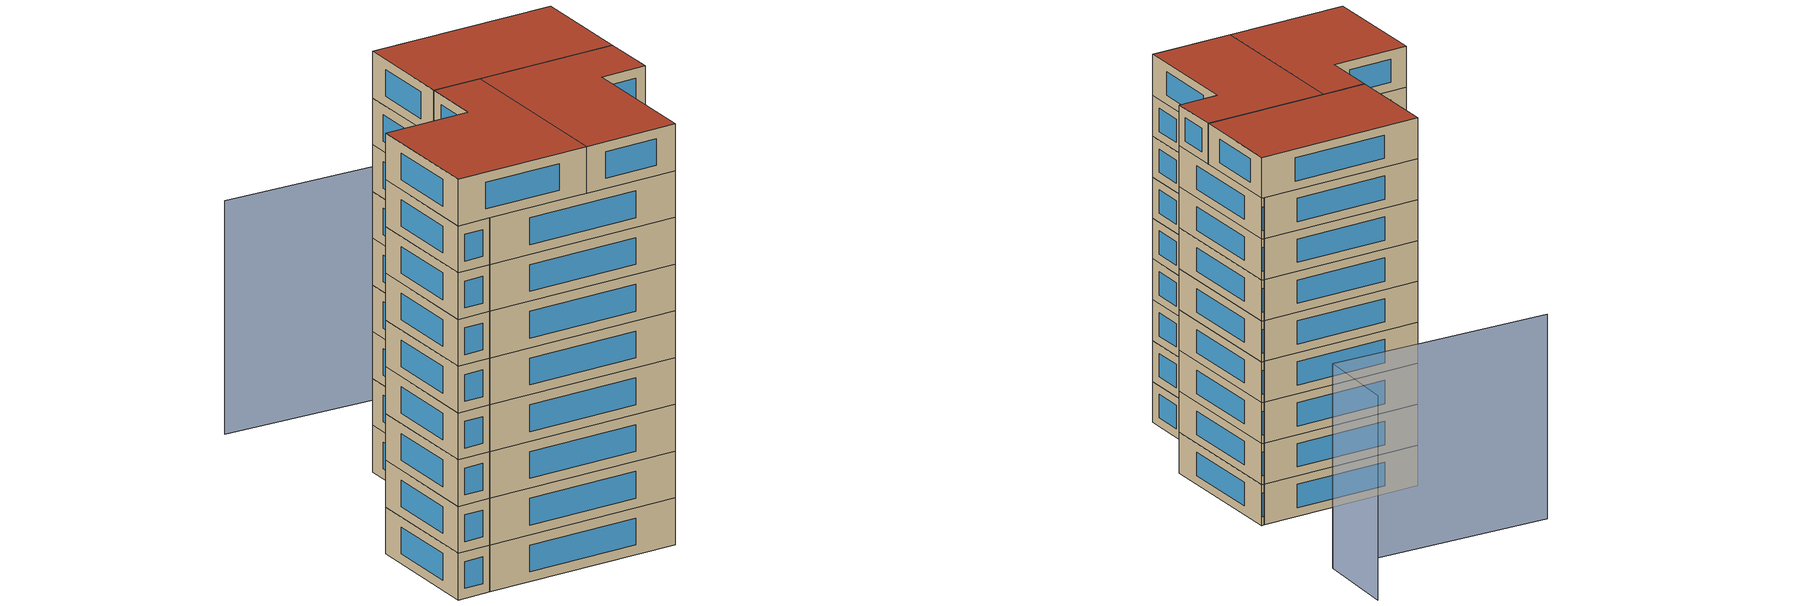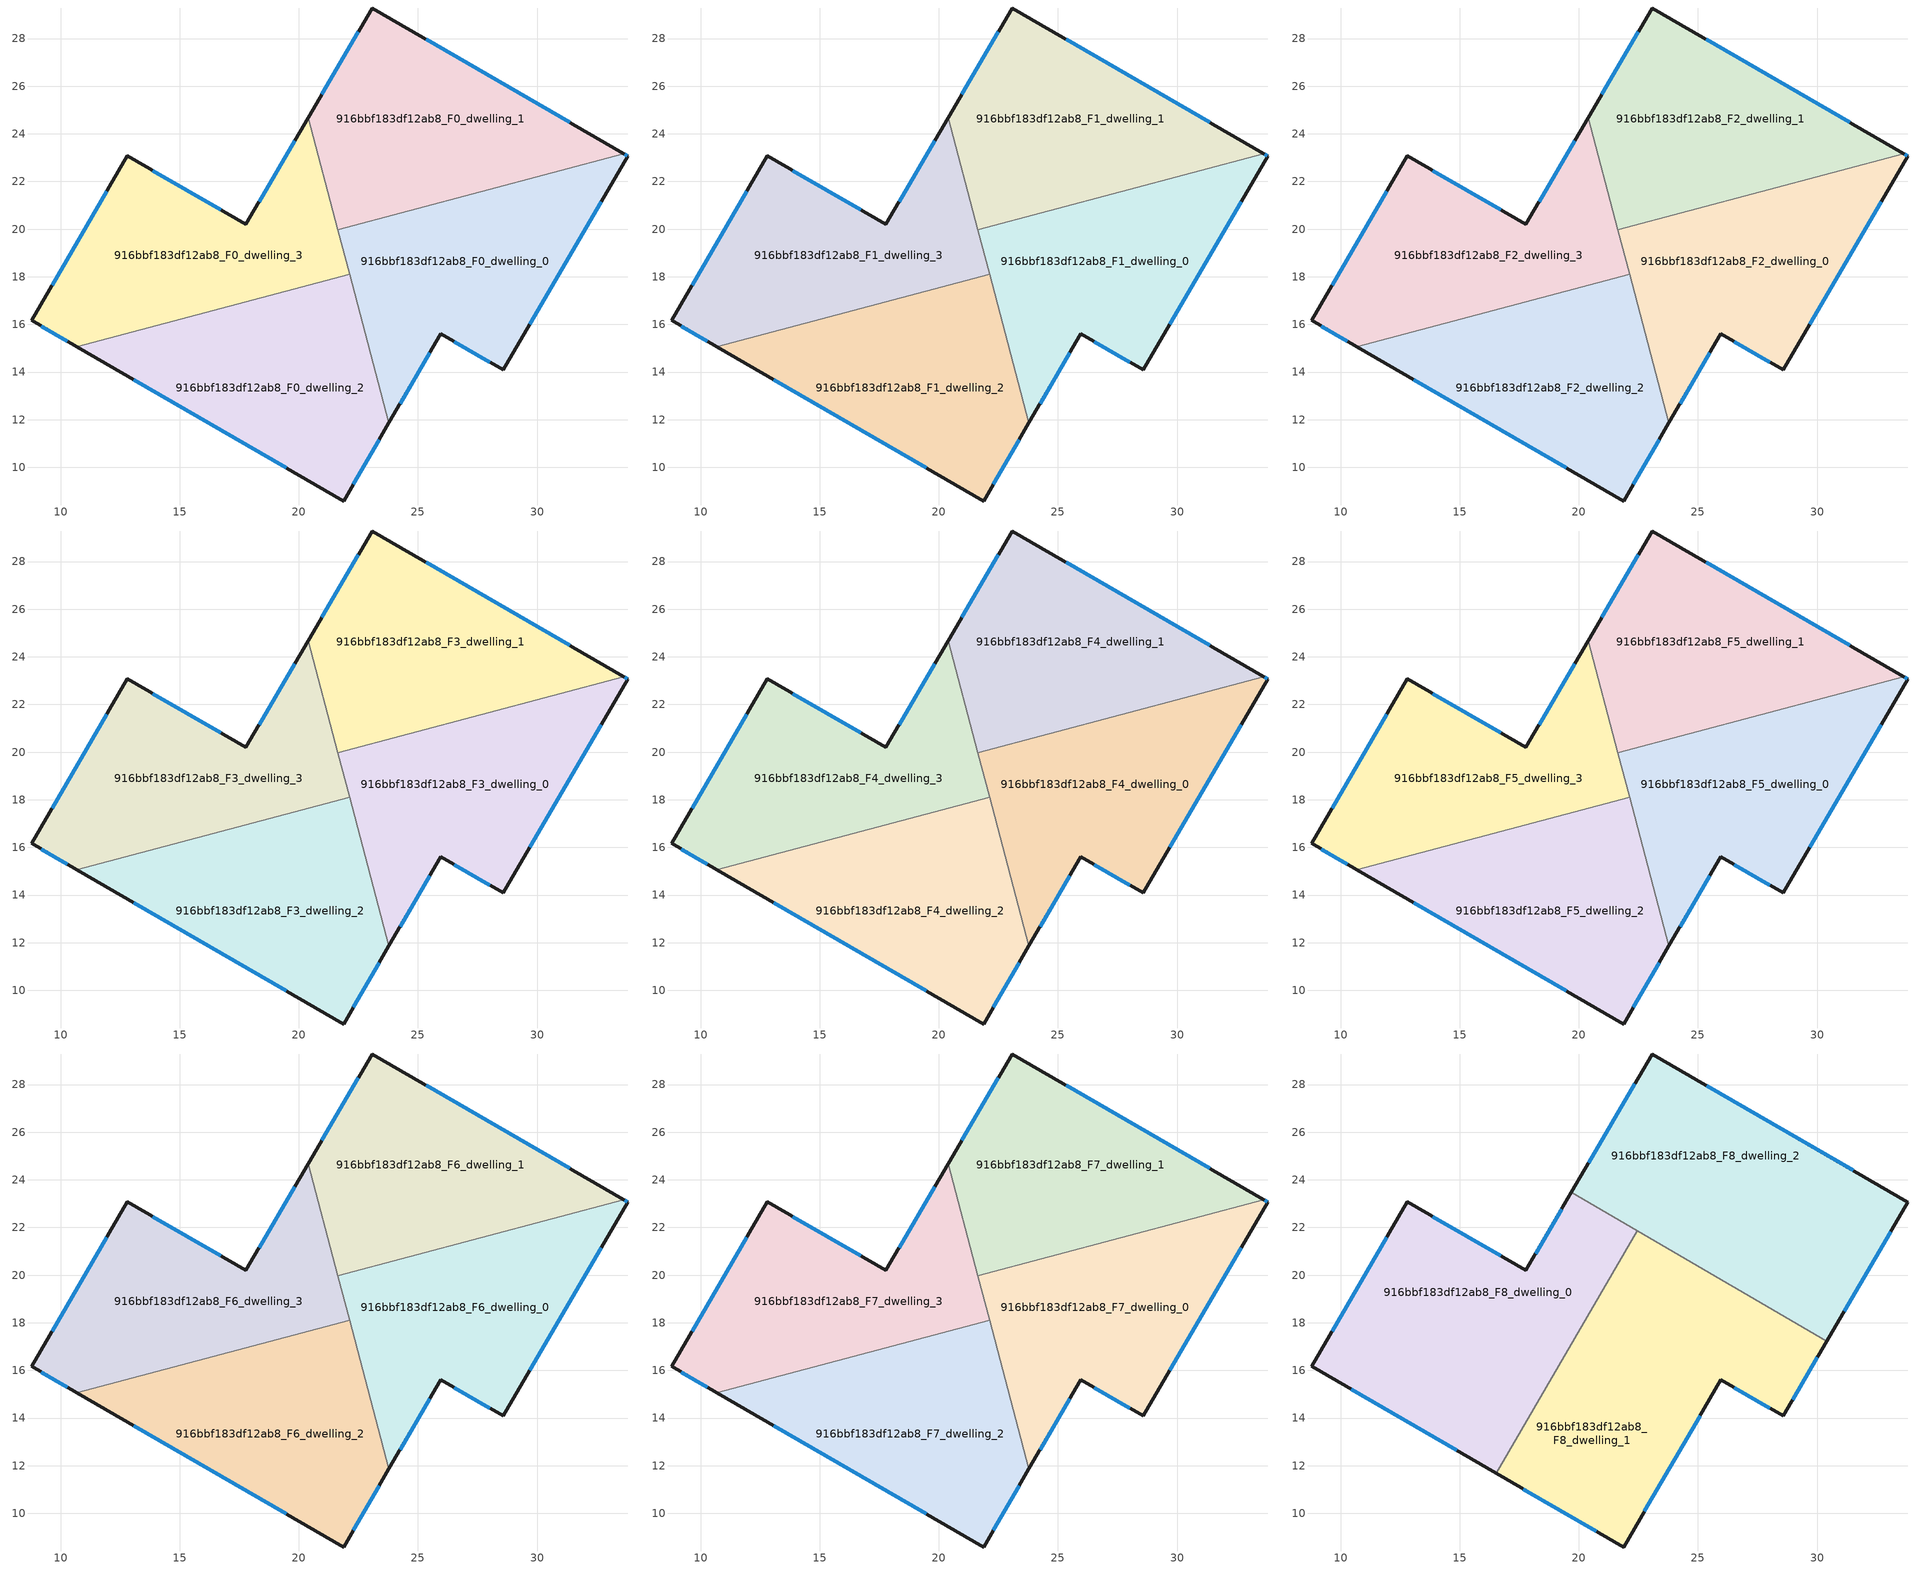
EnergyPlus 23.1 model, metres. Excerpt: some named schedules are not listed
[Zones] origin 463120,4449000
916bbf183df12ab8_F0_dwelling_0
 floor ground (EU_floor_Construction): 33.81,23.07 28.58,14.09 25.96,15.61 23.78,11.86 21.63,19.98 33.64,23.17 z0
 wall outside (EU_wall_Construction): 23.78,11.86 25.96,15.61 28.58,14.09 33.81,23.07 33.64,23.17 z0:3
 wall to 916bbf183df12ab8_F0_dwelling_2 (EU_wall_Construction): 22.13,18.1 23.78,11.86 z0:3
 wall to 916bbf183df12ab8_F0_dwelling_1 (EU_wall_Construction): 33.64,23.17 21.63,19.98 z0:3
 wall to 916bbf183df12ab8_F0_dwelling_3 (EU_wall_Construction): 21.63,19.98 22.13,18.1 z0:3
 window (EU_Window_Construction): 24.25,12.66 25.5,14.8 / 33.78,23.09 33.68,23.15 / 29.7,16.02 32.69,21.15 / 26.52,15.28 28.02,14.42 z0.64:2.36
916bbf183df12ab8_F0_dwelling_1
 floor ground (EU_floor_Construction): 33.64,23.17 21.63,19.98 20.39,24.67 23.08,29.28 z0
 wall outside (EU_wall_Construction): 33.64,23.17 23.08,29.28 20.39,24.67 z0:3
 wall to 916bbf183df12ab8_F0_dwelling_3 (EU_wall_Construction): 20.39,24.67 21.63,19.98 z0:3
 window (EU_Window_Construction): 22.5,28.29 20.96,25.66 / 31.38,24.48 25.34,27.97 z0.64:2.36
916bbf183df12ab8_F0_dwelling_2
 floor ground (EU_floor_Construction): 22.13,18.11 23.78,11.86 21.88,8.59 10.68,15.07 z0
 wall outside (EU_wall_Construction): 10.68,15.07 21.88,8.59 23.78,11.86 z0:3
 wall to 916bbf183df12ab8_F0_dwelling_3 (EU_wall_Construction): 22.13,18.11 10.68,15.07 z0:3
 window (EU_Window_Construction): 22.28,9.29 23.37,11.16 / 13.08,13.68 19.48,9.98 z0.64:2.36
916bbf183df12ab8_F0_dwelling_3
 floor ground (EU_floor_Construction): 20.39,24.67 22.13,18.11 10.68,15.07 8.78,16.17 12.8,23.07 17.78,20.2 z0
 wall outside (EU_wall_Construction): 20.39,24.67 17.78,20.2 12.8,23.07 8.78,16.17 10.68,15.07 z0:3
 window (EU_Window_Construction): 9.19,15.93 10.27,15.3 / 11.94,21.59 9.64,17.65 / 16.71,20.81 13.87,22.46 / 19.83,23.71 18.34,21.15 z0.64:2.36
916bbf183df12ab8_F1_dwelling_0
 floor to 916bbf183df12ab8_F0_dwelling_0 (EU_floor_Construction): 33.81,23.07 28.58,14.09 25.96,15.61 23.78,11.86 21.63,19.98 33.64,23.17 z3
 wall outside (EU_wall_Construction): 23.78,11.86 25.96,15.61 28.58,14.09 33.81,23.07 33.64,23.17 z3:6
 wall to 916bbf183df12ab8_F1_dwelling_2 (EU_wall_Construction): 22.13,18.1 23.78,11.86 z3:6
 wall to 916bbf183df12ab8_F1_dwelling_1 (EU_wall_Construction): 33.64,23.17 21.63,19.98 z3:6
 wall to 916bbf183df12ab8_F1_dwelling_3 (EU_wall_Construction): 21.63,19.98 22.13,18.1 z3:6
 window (EU_Window_Construction): 24.25,12.66 25.5,14.8 / 33.78,23.09 33.68,23.15 / 29.7,16.02 32.69,21.15 / 26.52,15.28 28.02,14.42 z3.64:5.36
916bbf183df12ab8_F1_dwelling_1
 floor to 916bbf183df12ab8_F0_dwelling_1 (EU_floor_Construction): 33.64,23.17 21.63,19.98 20.39,24.67 23.08,29.28 z3
 wall outside (EU_wall_Construction): 33.64,23.17 23.08,29.28 20.39,24.67 z3:6
 wall to 916bbf183df12ab8_F1_dwelling_3 (EU_wall_Construction): 20.39,24.67 21.63,19.98 z3:6
 window (EU_Window_Construction): 22.5,28.29 20.96,25.66 / 31.38,24.48 25.34,27.97 z3.64:5.36
916bbf183df12ab8_F1_dwelling_2
 floor to 916bbf183df12ab8_F0_dwelling_2 (EU_floor_Construction): 22.13,18.11 23.78,11.86 21.88,8.59 10.68,15.07 z3
 wall outside (EU_wall_Construction): 10.68,15.07 21.88,8.59 23.78,11.86 z3:6
 wall to 916bbf183df12ab8_F1_dwelling_3 (EU_wall_Construction): 22.13,18.11 10.68,15.07 z3:6
 window (EU_Window_Construction): 22.28,9.29 23.37,11.16 / 13.08,13.68 19.48,9.98 z3.64:5.36
916bbf183df12ab8_F1_dwelling_3
 floor to 916bbf183df12ab8_F0_dwelling_3 (EU_floor_Construction): 20.39,24.67 22.13,18.11 10.68,15.07 8.78,16.17 12.8,23.07 17.78,20.2 z3
 wall outside (EU_wall_Construction): 20.39,24.67 17.78,20.2 12.8,23.07 8.78,16.17 10.68,15.07 z3:6
 window (EU_Window_Construction): 9.19,15.93 10.27,15.3 / 11.94,21.59 9.64,17.65 / 16.71,20.81 13.87,22.46 / 19.83,23.71 18.34,21.15 z3.64:5.36
916bbf183df12ab8_F2_dwelling_0
 floor to 916bbf183df12ab8_F1_dwelling_0 (EU_floor_Construction): 33.81,23.07 28.58,14.09 25.96,15.61 23.78,11.86 21.63,19.98 33.64,23.17 z6
 wall outside (EU_wall_Construction): 23.78,11.86 25.96,15.61 28.58,14.09 33.81,23.07 33.64,23.17 z6:9
 wall to 916bbf183df12ab8_F2_dwelling_2 (EU_wall_Construction): 22.13,18.1 23.78,11.86 z6:9
 wall to 916bbf183df12ab8_F2_dwelling_1 (EU_wall_Construction): 33.64,23.17 21.63,19.98 z6:9
 wall to 916bbf183df12ab8_F2_dwelling_3 (EU_wall_Construction): 21.63,19.98 22.13,18.1 z6:9
 window (EU_Window_Construction): 24.25,12.66 25.5,14.8 / 33.78,23.09 33.68,23.15 / 29.7,16.02 32.69,21.15 / 26.52,15.28 28.02,14.42 z6.64:8.36
916bbf183df12ab8_F2_dwelling_1
 floor to 916bbf183df12ab8_F1_dwelling_1 (EU_floor_Construction): 33.64,23.17 21.63,19.98 20.39,24.67 23.08,29.28 z6
 wall outside (EU_wall_Construction): 33.64,23.17 23.08,29.28 20.39,24.67 z6:9
 wall to 916bbf183df12ab8_F2_dwelling_3 (EU_wall_Construction): 20.39,24.67 21.63,19.98 z6:9
 window (EU_Window_Construction): 22.5,28.29 20.96,25.66 / 31.38,24.48 25.34,27.97 z6.64:8.36
916bbf183df12ab8_F2_dwelling_2
 floor to 916bbf183df12ab8_F1_dwelling_2 (EU_floor_Construction): 22.13,18.11 23.78,11.86 21.88,8.59 10.68,15.07 z6
 wall outside (EU_wall_Construction): 10.68,15.07 21.88,8.59 23.78,11.86 z6:9
 wall to 916bbf183df12ab8_F2_dwelling_3 (EU_wall_Construction): 22.13,18.11 10.68,15.07 z6:9
 window (EU_Window_Construction): 22.28,9.29 23.37,11.16 / 13.08,13.68 19.48,9.98 z6.64:8.36
916bbf183df12ab8_F2_dwelling_3
 floor to 916bbf183df12ab8_F1_dwelling_3 (EU_floor_Construction): 20.39,24.67 22.13,18.11 10.68,15.07 8.78,16.17 12.8,23.07 17.78,20.2 z6
 wall outside (EU_wall_Construction): 20.39,24.67 17.78,20.2 12.8,23.07 8.78,16.17 10.68,15.07 z6:9
 window (EU_Window_Construction): 9.19,15.93 10.27,15.3 / 11.94,21.59 9.64,17.65 / 16.71,20.81 13.87,22.46 / 19.83,23.71 18.34,21.15 z6.64:8.36
916bbf183df12ab8_F3_dwelling_0
 floor to 916bbf183df12ab8_F2_dwelling_0 (EU_floor_Construction): 33.81,23.07 28.58,14.09 25.96,15.61 23.78,11.86 21.63,19.98 33.64,23.17 z9
 wall outside (EU_wall_Construction): 23.78,11.86 25.96,15.61 28.58,14.09 33.81,23.07 33.64,23.17 z9:12
 wall to 916bbf183df12ab8_F3_dwelling_2 (EU_wall_Construction): 22.13,18.1 23.78,11.86 z9:12
 wall to 916bbf183df12ab8_F3_dwelling_1 (EU_wall_Construction): 33.64,23.17 21.63,19.98 z9:12
 wall to 916bbf183df12ab8_F3_dwelling_3 (EU_wall_Construction): 21.63,19.98 22.13,18.1 z9:12
 window (EU_Window_Construction): 24.25,12.66 25.5,14.8 / 33.78,23.09 33.68,23.15 / 29.7,16.02 32.69,21.15 / 26.52,15.28 28.02,14.42 z9.64:11.36
916bbf183df12ab8_F3_dwelling_1
 floor to 916bbf183df12ab8_F2_dwelling_1 (EU_floor_Construction): 33.64,23.17 21.63,19.98 20.39,24.67 23.08,29.28 z9
 wall outside (EU_wall_Construction): 33.64,23.17 23.08,29.28 20.39,24.67 z9:12
 wall to 916bbf183df12ab8_F3_dwelling_3 (EU_wall_Construction): 20.39,24.67 21.63,19.98 z9:12
 window (EU_Window_Construction): 22.5,28.29 20.96,25.66 / 31.38,24.48 25.34,27.97 z9.64:11.36
916bbf183df12ab8_F3_dwelling_2
 floor to 916bbf183df12ab8_F2_dwelling_2 (EU_floor_Construction): 22.13,18.11 23.78,11.86 21.88,8.59 10.68,15.07 z9
 wall outside (EU_wall_Construction): 10.68,15.07 21.88,8.59 23.78,11.86 z9:12
 wall to 916bbf183df12ab8_F3_dwelling_3 (EU_wall_Construction): 22.13,18.11 10.68,15.07 z9:12
 window (EU_Window_Construction): 22.28,9.29 23.37,11.16 / 13.08,13.68 19.48,9.98 z9.64:11.36
916bbf183df12ab8_F3_dwelling_3
 floor to 916bbf183df12ab8_F2_dwelling_3 (EU_floor_Construction): 20.39,24.67 22.13,18.11 10.68,15.07 8.78,16.17 12.8,23.07 17.78,20.2 z9
 wall outside (EU_wall_Construction): 20.39,24.67 17.78,20.2 12.8,23.07 8.78,16.17 10.68,15.07 z9:12
 window (EU_Window_Construction): 9.19,15.93 10.27,15.3 / 11.94,21.59 9.64,17.65 / 16.71,20.81 13.87,22.46 / 19.83,23.71 18.34,21.15 z9.64:11.36
916bbf183df12ab8_F4_dwelling_0
 floor to 916bbf183df12ab8_F3_dwelling_0 (EU_floor_Construction): 33.81,23.07 28.58,14.09 25.96,15.61 23.78,11.86 21.63,19.98 33.64,23.17 z12
 wall outside (EU_wall_Construction): 23.78,11.86 25.96,15.61 28.58,14.09 33.81,23.07 33.64,23.17 z12:15
 wall to 916bbf183df12ab8_F4_dwelling_2 (EU_wall_Construction): 22.13,18.1 23.78,11.86 z12:15
 wall to 916bbf183df12ab8_F4_dwelling_1 (EU_wall_Construction): 33.64,23.17 21.63,19.98 z12:15
 wall to 916bbf183df12ab8_F4_dwelling_3 (EU_wall_Construction): 21.63,19.98 22.13,18.1 z12:15
 window (EU_Window_Construction): 24.25,12.66 25.5,14.8 / 33.78,23.09 33.68,23.15 / 29.7,16.02 32.69,21.15 / 26.52,15.28 28.02,14.42 z12.64:14.36
916bbf183df12ab8_F4_dwelling_1
 floor to 916bbf183df12ab8_F3_dwelling_1 (EU_floor_Construction): 33.64,23.17 21.63,19.98 20.39,24.67 23.08,29.28 z12
 wall outside (EU_wall_Construction): 33.64,23.17 23.08,29.28 20.39,24.67 z12:15
 wall to 916bbf183df12ab8_F4_dwelling_3 (EU_wall_Construction): 20.39,24.67 21.63,19.98 z12:15
 window (EU_Window_Construction): 22.5,28.29 20.96,25.66 / 31.38,24.48 25.34,27.97 z12.64:14.36
916bbf183df12ab8_F4_dwelling_2
 floor to 916bbf183df12ab8_F3_dwelling_2 (EU_floor_Construction): 22.13,18.11 23.78,11.86 21.88,8.59 10.68,15.07 z12
 wall outside (EU_wall_Construction): 10.68,15.07 21.88,8.59 23.78,11.86 z12:15
 wall to 916bbf183df12ab8_F4_dwelling_3 (EU_wall_Construction): 22.13,18.11 10.68,15.07 z12:15
 window (EU_Window_Construction): 22.28,9.29 23.37,11.16 / 13.08,13.68 19.48,9.98 z12.64:14.36
916bbf183df12ab8_F4_dwelling_3
 floor to 916bbf183df12ab8_F3_dwelling_3 (EU_floor_Construction): 20.39,24.67 22.13,18.11 10.68,15.07 8.78,16.17 12.8,23.07 17.78,20.2 z12
 wall outside (EU_wall_Construction): 20.39,24.67 17.78,20.2 12.8,23.07 8.78,16.17 10.68,15.07 z12:15
 window (EU_Window_Construction): 9.19,15.93 10.27,15.3 / 11.94,21.59 9.64,17.65 / 16.71,20.81 13.87,22.46 / 19.83,23.71 18.34,21.15 z12.64:14.36
916bbf183df12ab8_F5_dwelling_0
 floor to 916bbf183df12ab8_F4_dwelling_0 (EU_floor_Construction): 33.81,23.07 28.58,14.09 25.96,15.61 23.78,11.86 21.63,19.98 33.64,23.17 z15
 wall outside (EU_wall_Construction): 23.78,11.86 25.96,15.61 28.58,14.09 33.81,23.07 33.64,23.17 z15:18
 wall to 916bbf183df12ab8_F5_dwelling_2 (EU_wall_Construction): 22.13,18.1 23.78,11.86 z15:18
 wall to 916bbf183df12ab8_F5_dwelling_1 (EU_wall_Construction): 33.64,23.17 21.63,19.98 z15:18
 wall to 916bbf183df12ab8_F5_dwelling_3 (EU_wall_Construction): 21.63,19.98 22.13,18.1 z15:18
 window (EU_Window_Construction): 24.25,12.66 25.5,14.8 / 33.78,23.09 33.68,23.15 / 29.7,16.02 32.69,21.15 / 26.52,15.28 28.02,14.42 z15.64:17.36
916bbf183df12ab8_F5_dwelling_1
 floor to 916bbf183df12ab8_F4_dwelling_1 (EU_floor_Construction): 33.64,23.17 21.63,19.98 20.39,24.67 23.08,29.28 z15
 wall outside (EU_wall_Construction): 33.64,23.17 23.08,29.28 20.39,24.67 z15:18
 wall to 916bbf183df12ab8_F5_dwelling_3 (EU_wall_Construction): 20.39,24.67 21.63,19.98 z15:18
 window (EU_Window_Construction): 22.5,28.29 20.96,25.66 / 31.38,24.48 25.34,27.97 z15.64:17.36
916bbf183df12ab8_F5_dwelling_2
 floor to 916bbf183df12ab8_F4_dwelling_2 (EU_floor_Construction): 22.13,18.11 23.78,11.86 21.88,8.59 10.68,15.07 z15
 wall outside (EU_wall_Construction): 10.68,15.07 21.88,8.59 23.78,11.86 z15:18
 wall to 916bbf183df12ab8_F5_dwelling_3 (EU_wall_Construction): 22.13,18.11 10.68,15.07 z15:18
 window (EU_Window_Construction): 22.28,9.29 23.37,11.16 / 13.08,13.68 19.48,9.98 z15.64:17.36
916bbf183df12ab8_F5_dwelling_3
 floor to 916bbf183df12ab8_F4_dwelling_3 (EU_floor_Construction): 20.39,24.67 22.13,18.11 10.68,15.07 8.78,16.17 12.8,23.07 17.78,20.2 z15
 wall outside (EU_wall_Construction): 20.39,24.67 17.78,20.2 12.8,23.07 8.78,16.17 10.68,15.07 z15:18
 window (EU_Window_Construction): 9.19,15.93 10.27,15.3 / 11.94,21.59 9.64,17.65 / 16.71,20.81 13.87,22.46 / 19.83,23.71 18.34,21.15 z15.64:17.36
916bbf183df12ab8_F6_dwelling_0
 floor to 916bbf183df12ab8_F5_dwelling_0 (EU_floor_Construction): 33.81,23.07 28.58,14.09 25.96,15.61 23.78,11.86 21.63,19.98 33.64,23.17 z18
 wall outside (EU_wall_Construction): 23.78,11.86 25.96,15.61 28.58,14.09 33.81,23.07 33.64,23.17 z18:21
 wall to 916bbf183df12ab8_F6_dwelling_2 (EU_wall_Construction): 22.13,18.1 23.78,11.86 z18:21
 wall to 916bbf183df12ab8_F6_dwelling_1 (EU_wall_Construction): 33.64,23.17 21.63,19.98 z18:21
 wall to 916bbf183df12ab8_F6_dwelling_3 (EU_wall_Construction): 21.63,19.98 22.13,18.1 z18:21
 window (EU_Window_Construction): 24.25,12.66 25.5,14.8 / 33.78,23.09 33.68,23.15 / 29.7,16.02 32.69,21.15 / 26.52,15.28 28.02,14.42 z18.64:20.36
916bbf183df12ab8_F6_dwelling_1
 floor to 916bbf183df12ab8_F5_dwelling_1 (EU_floor_Construction): 33.64,23.17 21.63,19.98 20.39,24.67 23.08,29.28 z18
 wall outside (EU_wall_Construction): 33.64,23.17 23.08,29.28 20.39,24.67 z18:21
 wall to 916bbf183df12ab8_F6_dwelling_3 (EU_wall_Construction): 20.39,24.67 21.63,19.98 z18:21
 window (EU_Window_Construction): 22.5,28.29 20.96,25.66 / 31.38,24.48 25.34,27.97 z18.64:20.36
916bbf183df12ab8_F6_dwelling_2
 floor to 916bbf183df12ab8_F5_dwelling_2 (EU_floor_Construction): 22.13,18.11 23.78,11.86 21.88,8.59 10.68,15.07 z18
 wall outside (EU_wall_Construction): 10.68,15.07 21.88,8.59 23.78,11.86 z18:21
 wall to 916bbf183df12ab8_F6_dwelling_3 (EU_wall_Construction): 22.13,18.11 10.68,15.07 z18:21
 window (EU_Window_Construction): 22.28,9.29 23.37,11.16 / 13.08,13.68 19.48,9.98 z18.64:20.36
916bbf183df12ab8_F6_dwelling_3
 floor to 916bbf183df12ab8_F5_dwelling_3 (EU_floor_Construction): 20.39,24.67 22.13,18.11 10.68,15.07 8.78,16.17 12.8,23.07 17.78,20.2 z18
 wall outside (EU_wall_Construction): 20.39,24.67 17.78,20.2 12.8,23.07 8.78,16.17 10.68,15.07 z18:21
 window (EU_Window_Construction): 9.19,15.93 10.27,15.3 / 11.94,21.59 9.64,17.65 / 16.71,20.81 13.87,22.46 / 19.83,23.71 18.34,21.15 z18.64:20.36
916bbf183df12ab8_F7_dwelling_0
 floor to 916bbf183df12ab8_F6_dwelling_0 (EU_floor_Construction): 33.81,23.07 28.58,14.09 25.96,15.61 23.78,11.86 21.63,19.98 33.64,23.17 z21
 wall outside (EU_wall_Construction): 23.78,11.86 25.96,15.61 28.58,14.09 33.81,23.07 33.64,23.17 z21:24
 wall to 916bbf183df12ab8_F7_dwelling_2 (EU_wall_Construction): 22.13,18.1 23.78,11.86 z21:24
 wall to 916bbf183df12ab8_F7_dwelling_1 (EU_wall_Construction): 33.64,23.17 21.63,19.98 z21:24
 wall to 916bbf183df12ab8_F7_dwelling_3 (EU_wall_Construction): 21.63,19.98 22.13,18.1 z21:24
 window (EU_Window_Construction): 24.25,12.66 25.5,14.8 / 33.78,23.09 33.68,23.15 / 29.7,16.02 32.69,21.15 / 26.52,15.28 28.02,14.42 z21.64:23.36
916bbf183df12ab8_F7_dwelling_1
 floor to 916bbf183df12ab8_F6_dwelling_1 (EU_floor_Construction): 33.64,23.17 21.63,19.98 20.39,24.67 23.08,29.28 z21
 wall outside (EU_wall_Construction): 33.64,23.17 23.08,29.28 20.39,24.67 z21:24
 wall to 916bbf183df12ab8_F7_dwelling_3 (EU_wall_Construction): 20.39,24.67 21.63,19.98 z21:24
 window (EU_Window_Construction): 22.5,28.29 20.96,25.66 / 31.38,24.48 25.34,27.97 z21.64:23.36
 ceiling adiabatic (EU_roof_Construction): 24.41,20.72 20.89,22.77 21.55,20.3 22.46,21.86 z24
916bbf183df12ab8_F7_dwelling_2
 floor to 916bbf183df12ab8_F6_dwelling_2 (EU_floor_Construction): 22.13,18.11 23.78,11.86 21.88,8.59 10.68,15.07 z21
 wall outside (EU_wall_Construction): 10.68,15.07 21.88,8.59 23.78,11.86 z21:24
 wall to 916bbf183df12ab8_F7_dwelling_3 (EU_wall_Construction): 22.13,18.11 10.68,15.07 z21:24
 window (EU_Window_Construction): 22.28,9.29 23.37,11.16 / 13.08,13.68 19.48,9.98 z21.64:23.36
916bbf183df12ab8_F7_dwelling_3
 floor to 916bbf183df12ab8_F6_dwelling_3 (EU_floor_Construction): 20.39,24.67 22.13,18.11 10.68,15.07 8.78,16.17 12.8,23.07 17.78,20.2 z21
 wall outside (EU_wall_Construction): 20.39,24.67 17.78,20.2 12.8,23.07 8.78,16.17 10.68,15.07 z21:24
 window (EU_Window_Construction): 9.19,15.93 10.27,15.3 / 11.94,21.59 9.64,17.65 / 16.71,20.81 13.87,22.46 / 19.83,23.71 18.34,21.15 z21.64:23.36
916bbf183df12ab8_F8_dwelling_0
 floor to 916bbf183df12ab8_F7_dwelling_3 (EU_floor_Construction): 20.89,22.77 21.55,20.3 19.93,17.52 10.68,15.07 8.78,16.17 12.8,23.07 17.78,20.2 19.69,23.47 z24
 floor adiabatic (EU_floor_Construction): 22.46,21.86 21.55,20.3 20.89,22.77 z24
 floor to 916bbf183df12ab8_F7_dwelling_2 (EU_floor_Construction): 19.93,17.52 16.53,11.68 10.68,15.07 z24
 wall outside (EU_wall_Construction): 19.69,23.47 17.78,20.2 12.8,23.07 8.78,16.17 16.53,11.68 z24:27
 wall to 916bbf183df12ab8_F8_dwelling_1 (EU_wall_Construction): 16.53,11.68 22.46,21.86 z24:27
 wall to 916bbf183df12ab8_F8_dwelling_2 (EU_wall_Construction): 22.46,21.86 19.69,23.47 z24:27
 window (EU_Window_Construction): 10.44,15.21 14.87,12.64 / 11.94,21.59 9.64,17.65 / 16.71,20.81 13.87,22.46 / 19.28,22.77 18.19,20.9 z24.64:26.36
 roof outside (EU_roof_Construction): 16.53,11.68 22.46,21.86 19.69,23.47 17.78,20.2 12.8,23.07 8.78,16.17 z27
916bbf183df12ab8_F8_dwelling_1
 floor to 916bbf183df12ab8_F7_dwelling_0 (EU_floor_Construction): 30.4,17.23 28.58,14.09 25.96,15.61 23.78,11.86 21.63,19.98 24.41,20.72 z24
 floor to 916bbf183df12ab8_F7_dwelling_2 (EU_floor_Construction): 22.13,18.1 23.78,11.86 21.88,8.59 16.53,11.68 19.93,17.52 z24
 floor to 916bbf183df12ab8_F7_dwelling_3 (EU_floor_Construction): 21.55,20.3 22.13,18.1 19.93,17.52 z24
 floor to 916bbf183df12ab8_F7_dwelling_1 (EU_floor_Construction): 24.41,20.72 21.63,19.98 21.55,20.3 22.46,21.86 z24
 wall outside (EU_wall_Construction): 16.53,11.68 21.88,8.59 25.96,15.61 28.58,14.09 30.4,17.23 z24:27
 wall to 916bbf183df12ab8_F8_dwelling_2 (EU_wall_Construction): 30.4,17.23 22.46,21.86 z24:27
 window (EU_Window_Construction): 26.52,15.28 28.02,14.42 / 22.75,10.09 25.09,14.1 / 17.67,11.02 20.73,9.25 / 28.97,14.76 30.01,16.56 z24.64:26.36
 roof outside (EU_roof_Construction): 28.58,14.09 30.4,17.23 22.46,21.86 16.53,11.68 21.88,8.59 25.96,15.61 z27
916bbf183df12ab8_F8_dwelling_2
 floor to 916bbf183df12ab8_F7_dwelling_1 (EU_floor_Construction): 33.64,23.17 24.41,20.72 20.89,22.77 20.39,24.67 23.08,29.28 z24
 floor to 916bbf183df12ab8_F7_dwelling_0 (EU_floor_Construction): 33.81,23.07 30.4,17.23 24.41,20.72 33.64,23.17 z24
 floor to 916bbf183df12ab8_F7_dwelling_3 (EU_floor_Construction): 20.39,24.67 20.89,22.77 19.69,23.47 z24
 wall outside (EU_wall_Construction): 30.4,17.23 33.81,23.07 23.08,29.28 19.69,23.47 z24:27
 window (EU_Window_Construction): 22.35,28.04 20.41,24.72 / 31.51,24.4 25.37,27.95 / 31.13,18.48 33.08,21.82 z24.64:26.36
 roof outside (EU_roof_Construction): 30.4,17.23 33.81,23.07 23.08,29.28 19.69,23.47 z27
shading: 41.26,35.75 37.95,30.6 / 37.95,30.6 23.96,39.57 z0:15
[Building]
EU S2 Campaign: North Axis=0; Terrain=City; Solar Distribution=FullExterior
[Site:Location]
Yerevan-Zvartnots.Intl.AP: Latitude=40.15; Longitude=44.383; Time Zone=4; Elevation=854
[SizingPeriod:WeatherFileDays]
AnnualSizingPeriod: Begin Month=1; Begin Day of Month=1; End Month=12; End Day of Month=31; Day of Week for Start Day=Monday; Use Weather File Daylight Saving Period=No; Use Weather File Rain and Snow Indicators=No
[MATERIAL]
EU_InternalMass_Material: Roughness=MediumRough; Thickness=0.1; Conductivity=1; Density=1800; Specific Heat=900; Thermal Absorptance=0.9; Solar Absorptance=0.7; Visible Absorptance=0.7
[MATERIAL:NOMASS] Roughness=MediumRough; Thermal Absorptance=0.9; Solar Absorptance=0.7; Visible Absorptance=0.7
Name | Thermal Resistance
EU_wall_NoMass | 1.05043
EU_roof_NoMass | 1.45357
EU_floor_NoMass | 0.478065
[WINDOWMATERIAL:SIMPLEGLAZINGSYSTEM]
EU_Window_SimpleGlazing: UFactor=2.5566; Solar Heat Gain Coefficient=0.75; Visible Transmittance=0.75
[CONSTRUCTION]
EU_wall_Construction: EU_wall_NoMass
EU_roof_Construction: EU_roof_NoMass
EU_floor_Construction: EU_floor_NoMass
EU_Window_Construction: EU_Window_SimpleGlazing
EU_InternalMass_Construction: EU_InternalMass_Material
[ZONE] Type=1; Multiplier=1; Ceiling Height=autocalculate; Floor Area=autocalculate; Part of Total Floor Area=Yes
Name | Volume
916bbf183df12ab8_F0_dwelling_0; 916bbf183df12ab8_F1_dwelling_0; 916bbf183df12ab8_F2_dwelling_0; 916bbf183df12ab8_F3_dwelling_0; 916bbf183df12ab8_F4_dwelling_0; 916bbf183df12ab8_F5_dwelling_0; 916bbf183df12ab8_F6_dwelling_0; 916bbf183df12ab8_F7_dwelling_0 | 188.301
916bbf183df12ab8_F8_dwelling_0 | 251.053
916bbf183df12ab8_F0_dwelling_1; 916bbf183df12ab8_F1_dwelling_1; 916bbf183df12ab8_F2_dwelling_1; 916bbf183df12ab8_F3_dwelling_1; 916bbf183df12ab8_F4_dwelling_1; 916bbf183df12ab8_F5_dwelling_1; 916bbf183df12ab8_F6_dwelling_1; 916bbf183df12ab8_F7_dwelling_1 | 188.296
916bbf183df12ab8_F8_dwelling_1 | 251.055
916bbf183df12ab8_F0_dwelling_2; 916bbf183df12ab8_F1_dwelling_2; 916bbf183df12ab8_F2_dwelling_2; 916bbf183df12ab8_F3_dwelling_2; 916bbf183df12ab8_F4_dwelling_2; 916bbf183df12ab8_F5_dwelling_2; 916bbf183df12ab8_F6_dwelling_2; 916bbf183df12ab8_F7_dwelling_2; 916bbf183df12ab8_F0_dwelling_3; 916bbf183df12ab8_F1_dwelling_3; 916bbf183df12ab8_F2_dwelling_3; 916bbf183df12ab8_F3_dwelling_3; 916bbf183df12ab8_F4_dwelling_3; 916bbf183df12ab8_F5_dwelling_3; 916bbf183df12ab8_F6_dwelling_3; 916bbf183df12ab8_F7_dwelling_3 | 188.287
916bbf183df12ab8_F8_dwelling_2 | 251.038
[INTERNALMASS] Construction=EU_InternalMass_Construction
Name | Zone or ZoneList | Surface Area
916bbf183df12ab8_F0_dwelling_0_EU_InternalMass | 916bbf183df12ab8_F0_dwelling_0 | 62.7668
916bbf183df12ab8_F0_dwelling_1_EU_InternalMass | 916bbf183df12ab8_F0_dwelling_1 | 62.7654
916bbf183df12ab8_F0_dwelling_2_EU_InternalMass | 916bbf183df12ab8_F0_dwelling_2 | 62.7622
916bbf183df12ab8_F0_dwelling_3_EU_InternalMass | 916bbf183df12ab8_F0_dwelling_3 | 62.7623
916bbf183df12ab8_F1_dwelling_0_EU_InternalMass | 916bbf183df12ab8_F1_dwelling_0 | 62.7668
916bbf183df12ab8_F1_dwelling_1_EU_InternalMass | 916bbf183df12ab8_F1_dwelling_1 | 62.7654
916bbf183df12ab8_F1_dwelling_2_EU_InternalMass | 916bbf183df12ab8_F1_dwelling_2 | 62.7622
916bbf183df12ab8_F1_dwelling_3_EU_InternalMass | 916bbf183df12ab8_F1_dwelling_3 | 62.7623
916bbf183df12ab8_F2_dwelling_0_EU_InternalMass | 916bbf183df12ab8_F2_dwelling_0 | 62.7668
916bbf183df12ab8_F2_dwelling_1_EU_InternalMass | 916bbf183df12ab8_F2_dwelling_1 | 62.7654
916bbf183df12ab8_F2_dwelling_2_EU_InternalMass | 916bbf183df12ab8_F2_dwelling_2 | 62.7622
916bbf183df12ab8_F2_dwelling_3_EU_InternalMass | 916bbf183df12ab8_F2_dwelling_3 | 62.7623
916bbf183df12ab8_F3_dwelling_0_EU_InternalMass | 916bbf183df12ab8_F3_dwelling_0 | 62.7668
916bbf183df12ab8_F3_dwelling_1_EU_InternalMass | 916bbf183df12ab8_F3_dwelling_1 | 62.7654
916bbf183df12ab8_F3_dwelling_2_EU_InternalMass | 916bbf183df12ab8_F3_dwelling_2 | 62.7622
916bbf183df12ab8_F3_dwelling_3_EU_InternalMass | 916bbf183df12ab8_F3_dwelling_3 | 62.7623
916bbf183df12ab8_F4_dwelling_0_EU_InternalMass | 916bbf183df12ab8_F4_dwelling_0 | 62.7668
916bbf183df12ab8_F4_dwelling_1_EU_InternalMass | 916bbf183df12ab8_F4_dwelling_1 | 62.7654
916bbf183df12ab8_F4_dwelling_2_EU_InternalMass | 916bbf183df12ab8_F4_dwelling_2 | 62.7622
916bbf183df12ab8_F4_dwelling_3_EU_InternalMass | 916bbf183df12ab8_F4_dwelling_3 | 62.7623
916bbf183df12ab8_F5_dwelling_0_EU_InternalMass | 916bbf183df12ab8_F5_dwelling_0 | 62.7668
916bbf183df12ab8_F5_dwelling_1_EU_InternalMass | 916bbf183df12ab8_F5_dwelling_1 | 62.7654
916bbf183df12ab8_F5_dwelling_2_EU_InternalMass | 916bbf183df12ab8_F5_dwelling_2 | 62.7622
916bbf183df12ab8_F5_dwelling_3_EU_InternalMass | 916bbf183df12ab8_F5_dwelling_3 | 62.7623
916bbf183df12ab8_F6_dwelling_0_EU_InternalMass | 916bbf183df12ab8_F6_dwelling_0 | 62.7668
916bbf183df12ab8_F6_dwelling_1_EU_InternalMass | 916bbf183df12ab8_F6_dwelling_1 | 62.7654
916bbf183df12ab8_F6_dwelling_2_EU_InternalMass | 916bbf183df12ab8_F6_dwelling_2 | 62.7622
916bbf183df12ab8_F6_dwelling_3_EU_InternalMass | 916bbf183df12ab8_F6_dwelling_3 | 62.7623
916bbf183df12ab8_F7_dwelling_0_EU_InternalMass | 916bbf183df12ab8_F7_dwelling_0 | 62.7668
916bbf183df12ab8_F7_dwelling_1_EU_InternalMass | 916bbf183df12ab8_F7_dwelling_1 | 62.7654
916bbf183df12ab8_F7_dwelling_2_EU_InternalMass | 916bbf183df12ab8_F7_dwelling_2 | 62.7622
916bbf183df12ab8_F7_dwelling_3_EU_InternalMass | 916bbf183df12ab8_F7_dwelling_3 | 62.7623
916bbf183df12ab8_F8_dwelling_0_EU_InternalMass | 916bbf183df12ab8_F8_dwelling_0 | 83.685
916bbf183df12ab8_F8_dwelling_1_EU_InternalMass | 916bbf183df12ab8_F8_dwelling_1 | 83.6842
916bbf183df12ab8_F8_dwelling_2_EU_InternalMass | 916bbf183df12ab8_F8_dwelling_2 | 83.6794
[OTHEREQUIPMENT] Fuel Type=Electricity; Design Level Calculation Method=Watts/Area; Power per Zone Floor Area=1; Fraction Latent=0; Fraction Radiant=0; Fraction Lost=0; Carbon Dioxide Generation Rate=0; EndUse Subcategory=EU_Step8_InternalGains
Name | Zone or ZoneList or Space or SpaceList | Schedule
EU_Step8_InternalGain_916bbf183df12ab8_F0_dwelling_0_f000 | 916bbf183df12ab8_F0_dwelling_0 | EU_Step8_GainSchedule_916bbf183df12ab8_F0_dwelling_0_f000
EU_Step8_InternalGain_916bbf183df12ab8_F0_dwelling_1_f000 | 916bbf183df12ab8_F0_dwelling_1 | EU_Step8_GainSchedule_916bbf183df12ab8_F0_dwelling_1_f000
EU_Step8_InternalGain_916bbf183df12ab8_F0_dwelling_2_f000 | 916bbf183df12ab8_F0_dwelling_2 | EU_Step8_GainSchedule_916bbf183df12ab8_F0_dwelling_2_f000
EU_Step8_InternalGain_916bbf183df12ab8_F0_dwelling_3_f000 | 916bbf183df12ab8_F0_dwelling_3 | EU_Step8_GainSchedule_916bbf183df12ab8_F0_dwelling_3_f000
EU_Step8_InternalGain_916bbf183df12ab8_F1_dwelling_0_f000 | 916bbf183df12ab8_F1_dwelling_0 | EU_Step8_GainSchedule_916bbf183df12ab8_F1_dwelling_0_f000
EU_Step8_InternalGain_916bbf183df12ab8_F1_dwelling_1_f000 | 916bbf183df12ab8_F1_dwelling_1 | EU_Step8_GainSchedule_916bbf183df12ab8_F1_dwelling_1_f000
EU_Step8_InternalGain_916bbf183df12ab8_F1_dwelling_2_f000 | 916bbf183df12ab8_F1_dwelling_2 | EU_Step8_GainSchedule_916bbf183df12ab8_F1_dwelling_2_f000
EU_Step8_InternalGain_916bbf183df12ab8_F1_dwelling_3_f000 | 916bbf183df12ab8_F1_dwelling_3 | EU_Step8_GainSchedule_916bbf183df12ab8_F1_dwelling_3_f000
EU_Step8_InternalGain_916bbf183df12ab8_F2_dwelling_0_f000 | 916bbf183df12ab8_F2_dwelling_0 | EU_Step8_GainSchedule_916bbf183df12ab8_F2_dwelling_0_f000
EU_Step8_InternalGain_916bbf183df12ab8_F2_dwelling_1_f000 | 916bbf183df12ab8_F2_dwelling_1 | EU_Step8_GainSchedule_916bbf183df12ab8_F2_dwelling_1_f000
EU_Step8_InternalGain_916bbf183df12ab8_F2_dwelling_2_f000 | 916bbf183df12ab8_F2_dwelling_2 | EU_Step8_GainSchedule_916bbf183df12ab8_F2_dwelling_2_f000
EU_Step8_InternalGain_916bbf183df12ab8_F2_dwelling_3_f000 | 916bbf183df12ab8_F2_dwelling_3 | EU_Step8_GainSchedule_916bbf183df12ab8_F2_dwelling_3_f000
EU_Step8_InternalGain_916bbf183df12ab8_F3_dwelling_0_f000 | 916bbf183df12ab8_F3_dwelling_0 | EU_Step8_GainSchedule_916bbf183df12ab8_F3_dwelling_0_f000
EU_Step8_InternalGain_916bbf183df12ab8_F3_dwelling_1_f000 | 916bbf183df12ab8_F3_dwelling_1 | EU_Step8_GainSchedule_916bbf183df12ab8_F3_dwelling_1_f000
EU_Step8_InternalGain_916bbf183df12ab8_F3_dwelling_2_f000 | 916bbf183df12ab8_F3_dwelling_2 | EU_Step8_GainSchedule_916bbf183df12ab8_F3_dwelling_2_f000
EU_Step8_InternalGain_916bbf183df12ab8_F3_dwelling_3_f000 | 916bbf183df12ab8_F3_dwelling_3 | EU_Step8_GainSchedule_916bbf183df12ab8_F3_dwelling_3_f000
EU_Step8_InternalGain_916bbf183df12ab8_F4_dwelling_0_f000 | 916bbf183df12ab8_F4_dwelling_0 | EU_Step8_GainSchedule_916bbf183df12ab8_F4_dwelling_0_f000
EU_Step8_InternalGain_916bbf183df12ab8_F4_dwelling_1_f000 | 916bbf183df12ab8_F4_dwelling_1 | EU_Step8_GainSchedule_916bbf183df12ab8_F4_dwelling_1_f000
EU_Step8_InternalGain_916bbf183df12ab8_F4_dwelling_2_f000 | 916bbf183df12ab8_F4_dwelling_2 | EU_Step8_GainSchedule_916bbf183df12ab8_F4_dwelling_2_f000
EU_Step8_InternalGain_916bbf183df12ab8_F4_dwelling_3_f000 | 916bbf183df12ab8_F4_dwelling_3 | EU_Step8_GainSchedule_916bbf183df12ab8_F4_dwelling_3_f000
EU_Step8_InternalGain_916bbf183df12ab8_F5_dwelling_0_f000 | 916bbf183df12ab8_F5_dwelling_0 | EU_Step8_GainSchedule_916bbf183df12ab8_F5_dwelling_0_f000
EU_Step8_InternalGain_916bbf183df12ab8_F5_dwelling_1_f000 | 916bbf183df12ab8_F5_dwelling_1 | EU_Step8_GainSchedule_916bbf183df12ab8_F5_dwelling_1_f000
EU_Step8_InternalGain_916bbf183df12ab8_F5_dwelling_2_f000 | 916bbf183df12ab8_F5_dwelling_2 | EU_Step8_GainSchedule_916bbf183df12ab8_F5_dwelling_2_f000
EU_Step8_InternalGain_916bbf183df12ab8_F5_dwelling_3_f000 | 916bbf183df12ab8_F5_dwelling_3 | EU_Step8_GainSchedule_916bbf183df12ab8_F5_dwelling_3_f000
EU_Step8_InternalGain_916bbf183df12ab8_F6_dwelling_0_f000 | 916bbf183df12ab8_F6_dwelling_0 | EU_Step8_GainSchedule_916bbf183df12ab8_F6_dwelling_0_f000
EU_Step8_InternalGain_916bbf183df12ab8_F6_dwelling_1_f000 | 916bbf183df12ab8_F6_dwelling_1 | EU_Step8_GainSchedule_916bbf183df12ab8_F6_dwelling_1_f000
EU_Step8_InternalGain_916bbf183df12ab8_F6_dwelling_2_f000 | 916bbf183df12ab8_F6_dwelling_2 | EU_Step8_GainSchedule_916bbf183df12ab8_F6_dwelling_2_f000
EU_Step8_InternalGain_916bbf183df12ab8_F6_dwelling_3_f000 | 916bbf183df12ab8_F6_dwelling_3 | EU_Step8_GainSchedule_916bbf183df12ab8_F6_dwelling_3_f000
EU_Step8_InternalGain_916bbf183df12ab8_F7_dwelling_0_f000 | 916bbf183df12ab8_F7_dwelling_0 | EU_Step8_GainSchedule_916bbf183df12ab8_F7_dwelling_0_f000
EU_Step8_InternalGain_916bbf183df12ab8_F7_dwelling_1_f000 | 916bbf183df12ab8_F7_dwelling_1 | EU_Step8_GainSchedule_916bbf183df12ab8_F7_dwelling_1_f000
EU_Step8_InternalGain_916bbf183df12ab8_F7_dwelling_2_f000 | 916bbf183df12ab8_F7_dwelling_2 | EU_Step8_GainSchedule_916bbf183df12ab8_F7_dwelling_2_f000
EU_Step8_InternalGain_916bbf183df12ab8_F7_dwelling_3_f000 | 916bbf183df12ab8_F7_dwelling_3 | EU_Step8_GainSchedule_916bbf183df12ab8_F7_dwelling_3_f000
EU_Step8_InternalGain_916bbf183df12ab8_F8_dwelling_0_f000 | 916bbf183df12ab8_F8_dwelling_0 | EU_Step8_GainSchedule_916bbf183df12ab8_F8_dwelling_0_f000
EU_Step8_InternalGain_916bbf183df12ab8_F8_dwelling_1_f000 | 916bbf183df12ab8_F8_dwelling_1 | EU_Step8_GainSchedule_916bbf183df12ab8_F8_dwelling_1_f000
EU_Step8_InternalGain_916bbf183df12ab8_F8_dwelling_2_f000 | 916bbf183df12ab8_F8_dwelling_2 | EU_Step8_GainSchedule_916bbf183df12ab8_F8_dwelling_2_f000
[ZONEVENTILATION:DESIGNFLOWRATE] Schedule=EU_AlwaysOn; Design Flow Rate Calculation Method=AirChanges/Hour; Air Changes per Hour=0.557805; Ventilation Type=Natural; Fan Pressure Rise=0; Fan Total Efficiency=1; Constant Term Coefficient=1; Temperature Term Coefficient=0; Velocity Term Coefficient=0; Velocity Squared Term Coefficient=0; Minimum Indoor Temperature=-100; Maximum Indoor Temperature=100; Delta Temperature=-100; Minimum Outdoor Temperature=-100; Maximum Outdoor Temperature=100; Maximum Wind Speed=40
Name | Zone or ZoneList or Space or SpaceList
EU_ConstantAir_916bbf183df12ab8_F0_dwelling_0 | 916bbf183df12ab8_F0_dwelling_0
EU_ConstantAir_916bbf183df12ab8_F0_dwelling_1 | 916bbf183df12ab8_F0_dwelling_1
EU_ConstantAir_916bbf183df12ab8_F0_dwelling_2 | 916bbf183df12ab8_F0_dwelling_2
EU_ConstantAir_916bbf183df12ab8_F0_dwelling_3 | 916bbf183df12ab8_F0_dwelling_3
EU_ConstantAir_916bbf183df12ab8_F1_dwelling_0 | 916bbf183df12ab8_F1_dwelling_0
EU_ConstantAir_916bbf183df12ab8_F1_dwelling_1 | 916bbf183df12ab8_F1_dwelling_1
EU_ConstantAir_916bbf183df12ab8_F1_dwelling_2 | 916bbf183df12ab8_F1_dwelling_2
EU_ConstantAir_916bbf183df12ab8_F1_dwelling_3 | 916bbf183df12ab8_F1_dwelling_3
EU_ConstantAir_916bbf183df12ab8_F2_dwelling_0 | 916bbf183df12ab8_F2_dwelling_0
EU_ConstantAir_916bbf183df12ab8_F2_dwelling_1 | 916bbf183df12ab8_F2_dwelling_1
EU_ConstantAir_916bbf183df12ab8_F2_dwelling_2 | 916bbf183df12ab8_F2_dwelling_2
EU_ConstantAir_916bbf183df12ab8_F2_dwelling_3 | 916bbf183df12ab8_F2_dwelling_3
EU_ConstantAir_916bbf183df12ab8_F3_dwelling_0 | 916bbf183df12ab8_F3_dwelling_0
EU_ConstantAir_916bbf183df12ab8_F3_dwelling_1 | 916bbf183df12ab8_F3_dwelling_1
EU_ConstantAir_916bbf183df12ab8_F3_dwelling_2 | 916bbf183df12ab8_F3_dwelling_2
EU_ConstantAir_916bbf183df12ab8_F3_dwelling_3 | 916bbf183df12ab8_F3_dwelling_3
EU_ConstantAir_916bbf183df12ab8_F4_dwelling_0 | 916bbf183df12ab8_F4_dwelling_0
EU_ConstantAir_916bbf183df12ab8_F4_dwelling_1 | 916bbf183df12ab8_F4_dwelling_1
EU_ConstantAir_916bbf183df12ab8_F4_dwelling_2 | 916bbf183df12ab8_F4_dwelling_2
EU_ConstantAir_916bbf183df12ab8_F4_dwelling_3 | 916bbf183df12ab8_F4_dwelling_3
EU_ConstantAir_916bbf183df12ab8_F5_dwelling_0 | 916bbf183df12ab8_F5_dwelling_0
EU_ConstantAir_916bbf183df12ab8_F5_dwelling_1 | 916bbf183df12ab8_F5_dwelling_1
EU_ConstantAir_916bbf183df12ab8_F5_dwelling_2 | 916bbf183df12ab8_F5_dwelling_2
EU_ConstantAir_916bbf183df12ab8_F5_dwelling_3 | 916bbf183df12ab8_F5_dwelling_3
EU_ConstantAir_916bbf183df12ab8_F6_dwelling_0 | 916bbf183df12ab8_F6_dwelling_0
EU_ConstantAir_916bbf183df12ab8_F6_dwelling_1 | 916bbf183df12ab8_F6_dwelling_1
EU_ConstantAir_916bbf183df12ab8_F6_dwelling_2 | 916bbf183df12ab8_F6_dwelling_2
EU_ConstantAir_916bbf183df12ab8_F6_dwelling_3 | 916bbf183df12ab8_F6_dwelling_3
EU_ConstantAir_916bbf183df12ab8_F7_dwelling_0 | 916bbf183df12ab8_F7_dwelling_0
EU_ConstantAir_916bbf183df12ab8_F7_dwelling_1 | 916bbf183df12ab8_F7_dwelling_1
EU_ConstantAir_916bbf183df12ab8_F7_dwelling_2 | 916bbf183df12ab8_F7_dwelling_2
EU_ConstantAir_916bbf183df12ab8_F7_dwelling_3 | 916bbf183df12ab8_F7_dwelling_3
EU_ConstantAir_916bbf183df12ab8_F8_dwelling_0 | 916bbf183df12ab8_F8_dwelling_0
EU_ConstantAir_916bbf183df12ab8_F8_dwelling_1 | 916bbf183df12ab8_F8_dwelling_1
EU_ConstantAir_916bbf183df12ab8_F8_dwelling_2 | 916bbf183df12ab8_F8_dwelling_2
[HVACTEMPLATE:ZONE:IDEALLOADSAIRSYSTEM] System Availability Schedule=EU_AlwaysOn; Maximum Heating Supply Air Temperature=50; Minimum Cooling Supply Air Temperature=13; Maximum Heating Supply Air Humidity Ratio=0.0156; Minimum Cooling Supply Air Humidity Ratio=0.0077; Heating Limit=NoLimit; Cooling Limit=NoLimit; Heating Availability Schedule=EU_AlwaysOn; Cooling Availability Schedule=EU_CoolingOff; Dehumidification Control Type=ConstantSensibleHeatRatio; Cooling Sensible Heat Ratio=0.7; Dehumidification Setpoint=60; Humidification Control Type=None; Humidification Setpoint=30; Outdoor Air Method=None; Outdoor Air Flow Rate per Person=0.00944; Outdoor Air Flow Rate per Zone Floor Area=0; Outdoor Air Flow Rate per Zone=0; Demand Controlled Ventilation Type=None; Outdoor Air Economizer Type=NoEconomizer; Heat Recovery Type=None; Sensible Heat Recovery Effectiveness=0.7; Latent Heat Recovery Effectiveness=0.65
Name | Template Thermostat
916bbf183df12ab8_F0_dwelling_0 | EU_HeatOnly_916bbf183df12ab8_F0_dwelling_0
916bbf183df12ab8_F0_dwelling_1 | EU_HeatOnly_916bbf183df12ab8_F0_dwelling_1
916bbf183df12ab8_F0_dwelling_2 | EU_HeatOnly_916bbf183df12ab8_F0_dwelling_2
916bbf183df12ab8_F0_dwelling_3 | EU_HeatOnly_916bbf183df12ab8_F0_dwelling_3
916bbf183df12ab8_F1_dwelling_0 | EU_HeatOnly_916bbf183df12ab8_F1_dwelling_0
916bbf183df12ab8_F1_dwelling_1 | EU_HeatOnly_916bbf183df12ab8_F1_dwelling_1
916bbf183df12ab8_F1_dwelling_2 | EU_HeatOnly_916bbf183df12ab8_F1_dwelling_2
916bbf183df12ab8_F1_dwelling_3 | EU_HeatOnly_916bbf183df12ab8_F1_dwelling_3
916bbf183df12ab8_F2_dwelling_0 | EU_HeatOnly_916bbf183df12ab8_F2_dwelling_0
916bbf183df12ab8_F2_dwelling_1 | EU_HeatOnly_916bbf183df12ab8_F2_dwelling_1
916bbf183df12ab8_F2_dwelling_2 | EU_HeatOnly_916bbf183df12ab8_F2_dwelling_2
916bbf183df12ab8_F2_dwelling_3 | EU_HeatOnly_916bbf183df12ab8_F2_dwelling_3
916bbf183df12ab8_F3_dwelling_0 | EU_HeatOnly_916bbf183df12ab8_F3_dwelling_0
916bbf183df12ab8_F3_dwelling_1 | EU_HeatOnly_916bbf183df12ab8_F3_dwelling_1
916bbf183df12ab8_F3_dwelling_2 | EU_HeatOnly_916bbf183df12ab8_F3_dwelling_2
916bbf183df12ab8_F3_dwelling_3 | EU_HeatOnly_916bbf183df12ab8_F3_dwelling_3
916bbf183df12ab8_F4_dwelling_0 | EU_HeatOnly_916bbf183df12ab8_F4_dwelling_0
916bbf183df12ab8_F4_dwelling_1 | EU_HeatOnly_916bbf183df12ab8_F4_dwelling_1
916bbf183df12ab8_F4_dwelling_2 | EU_HeatOnly_916bbf183df12ab8_F4_dwelling_2
916bbf183df12ab8_F4_dwelling_3 | EU_HeatOnly_916bbf183df12ab8_F4_dwelling_3
916bbf183df12ab8_F5_dwelling_0 | EU_HeatOnly_916bbf183df12ab8_F5_dwelling_0
916bbf183df12ab8_F5_dwelling_1 | EU_HeatOnly_916bbf183df12ab8_F5_dwelling_1
916bbf183df12ab8_F5_dwelling_2 | EU_HeatOnly_916bbf183df12ab8_F5_dwelling_2
916bbf183df12ab8_F5_dwelling_3 | EU_HeatOnly_916bbf183df12ab8_F5_dwelling_3
916bbf183df12ab8_F6_dwelling_0 | EU_HeatOnly_916bbf183df12ab8_F6_dwelling_0
916bbf183df12ab8_F6_dwelling_1 | EU_HeatOnly_916bbf183df12ab8_F6_dwelling_1
916bbf183df12ab8_F6_dwelling_2 | EU_HeatOnly_916bbf183df12ab8_F6_dwelling_2
916bbf183df12ab8_F6_dwelling_3 | EU_HeatOnly_916bbf183df12ab8_F6_dwelling_3
916bbf183df12ab8_F7_dwelling_0 | EU_HeatOnly_916bbf183df12ab8_F7_dwelling_0
916bbf183df12ab8_F7_dwelling_1 | EU_HeatOnly_916bbf183df12ab8_F7_dwelling_1
916bbf183df12ab8_F7_dwelling_2 | EU_HeatOnly_916bbf183df12ab8_F7_dwelling_2
916bbf183df12ab8_F7_dwelling_3 | EU_HeatOnly_916bbf183df12ab8_F7_dwelling_3
916bbf183df12ab8_F8_dwelling_0 | EU_HeatOnly_916bbf183df12ab8_F8_dwelling_0
916bbf183df12ab8_F8_dwelling_1 | EU_HeatOnly_916bbf183df12ab8_F8_dwelling_1
916bbf183df12ab8_F8_dwelling_2 | EU_HeatOnly_916bbf183df12ab8_F8_dwelling_2
[SIZING:ZONE] Zone Cooling Design Supply Air Temperature Input Method=SupplyAirTemperature; Zone Cooling Design Supply Air Temperature=13; Zone Heating Design Supply Air Temperature Input Method=SupplyAirTemperature; Zone Heating Design Supply Air Temperature=50; Zone Cooling Design Supply Air Humidity Ratio=0.008; Zone Heating Design Supply Air Humidity Ratio=0.008; Cooling Design Air Flow Method=DesignDay; Cooling Design Air Flow Rate=0; Cooling Minimum Air Flow per Zone Floor Area=0.000762; Cooling Minimum Air Flow=0; Cooling Minimum Air Flow Fraction=0.2; Heating Design Air Flow Method=DesignDay; Heating Design Air Flow Rate=0; Heating Maximum Air Flow per Zone Floor Area=0.002032; Heating Maximum Air Flow=0.141576; Heating Maximum Air Flow Fraction=0.3; Account for Dedicated Outdoor Air System=No; Dedicated Outdoor Air System Control Strategy=NeutralSupplyAir; Dedicated Outdoor Air Low Setpoint Temperature for Design=autosize; Dedicated Outdoor Air High Setpoint Temperature for Design=autosize; Zone Load Sizing Method=Sensible Load Only No Latent Load; Zone Latent Cooling Design Supply Air Humidity Ratio Input Method=HumidityRatioDifference; Zone Cooling Design Supply Air Humidity Ratio Difference=0.005; Zone Latent Heating Design Supply Air Humidity Ratio Input Method=HumidityRatioDifference; Zone Humidification Design Supply Air Humidity Ratio Difference=0.005
916bbf183df12ab8_F0_dwelling_0; 916bbf183df12ab8_F0_dwelling_1; 916bbf183df12ab8_F0_dwelling_2; 916bbf183df12ab8_F0_dwelling_3; 916bbf183df12ab8_F1_dwelling_0; 916bbf183df12ab8_F1_dwelling_1; 916bbf183df12ab8_F1_dwelling_2; 916bbf183df12ab8_F1_dwelling_3; 916bbf183df12ab8_F2_dwelling_0; 916bbf183df12ab8_F2_dwelling_1; 916bbf183df12ab8_F2_dwelling_2; 916bbf183df12ab8_F2_dwelling_3; 916bbf183df12ab8_F3_dwelling_0; 916bbf183df12ab8_F3_dwelling_1; 916bbf183df12ab8_F3_dwelling_2; 916bbf183df12ab8_F3_dwelling_3; 916bbf183df12ab8_F4_dwelling_0; 916bbf183df12ab8_F4_dwelling_1; 916bbf183df12ab8_F4_dwelling_2; 916bbf183df12ab8_F4_dwelling_3; 916bbf183df12ab8_F5_dwelling_0; 916bbf183df12ab8_F5_dwelling_1; 916bbf183df12ab8_F5_dwelling_2; 916bbf183df12ab8_F5_dwelling_3; 916bbf183df12ab8_F6_dwelling_0; 916bbf183df12ab8_F6_dwelling_1; 916bbf183df12ab8_F6_dwelling_2; 916bbf183df12ab8_F6_dwelling_3; 916bbf183df12ab8_F7_dwelling_0; 916bbf183df12ab8_F7_dwelling_1; 916bbf183df12ab8_F7_dwelling_2; 916bbf183df12ab8_F7_dwelling_3; 916bbf183df12ab8_F8_dwelling_0; 916bbf183df12ab8_F8_dwelling_1; 916bbf183df12ab8_F8_dwelling_2
[SCHEDULE:FILE] Column Number=1; Rows to Skip at Top=0; Number of Hours of Data=8760; Column Separator=Comma; Interpolate to Timestep=No; Minutes per Item=60; Adjust Schedule for Daylight Savings=Yes
Name | File
EU_Step8_GainSchedule_916bbf183df12ab8_F0_dwelling_0_f000 | ../../schedules/916bbf183df12ab8/916bbf183df12ab8_F0_dwelling_0_f000_gain.csv
EU_Step8_GainSchedule_916bbf183df12ab8_F0_dwelling_1_f000 | ../../schedules/916bbf183df12ab8/916bbf183df12ab8_F0_dwelling_1_f000_gain.csv
EU_Step8_GainSchedule_916bbf183df12ab8_F0_dwelling_2_f000 | ../../schedules/916bbf183df12ab8/916bbf183df12ab8_F0_dwelling_2_f000_gain.csv
EU_Step8_GainSchedule_916bbf183df12ab8_F0_dwelling_3_f000 | ../../schedules/916bbf183df12ab8/916bbf183df12ab8_F0_dwelling_3_f000_gain.csv
EU_Step8_GainSchedule_916bbf183df12ab8_F1_dwelling_0_f000 | ../../schedules/916bbf183df12ab8/916bbf183df12ab8_F1_dwelling_0_f000_gain.csv
EU_Step8_GainSchedule_916bbf183df12ab8_F1_dwelling_1_f000 | ../../schedules/916bbf183df12ab8/916bbf183df12ab8_F1_dwelling_1_f000_gain.csv
EU_Step8_GainSchedule_916bbf183df12ab8_F1_dwelling_2_f000 | ../../schedules/916bbf183df12ab8/916bbf183df12ab8_F1_dwelling_2_f000_gain.csv
